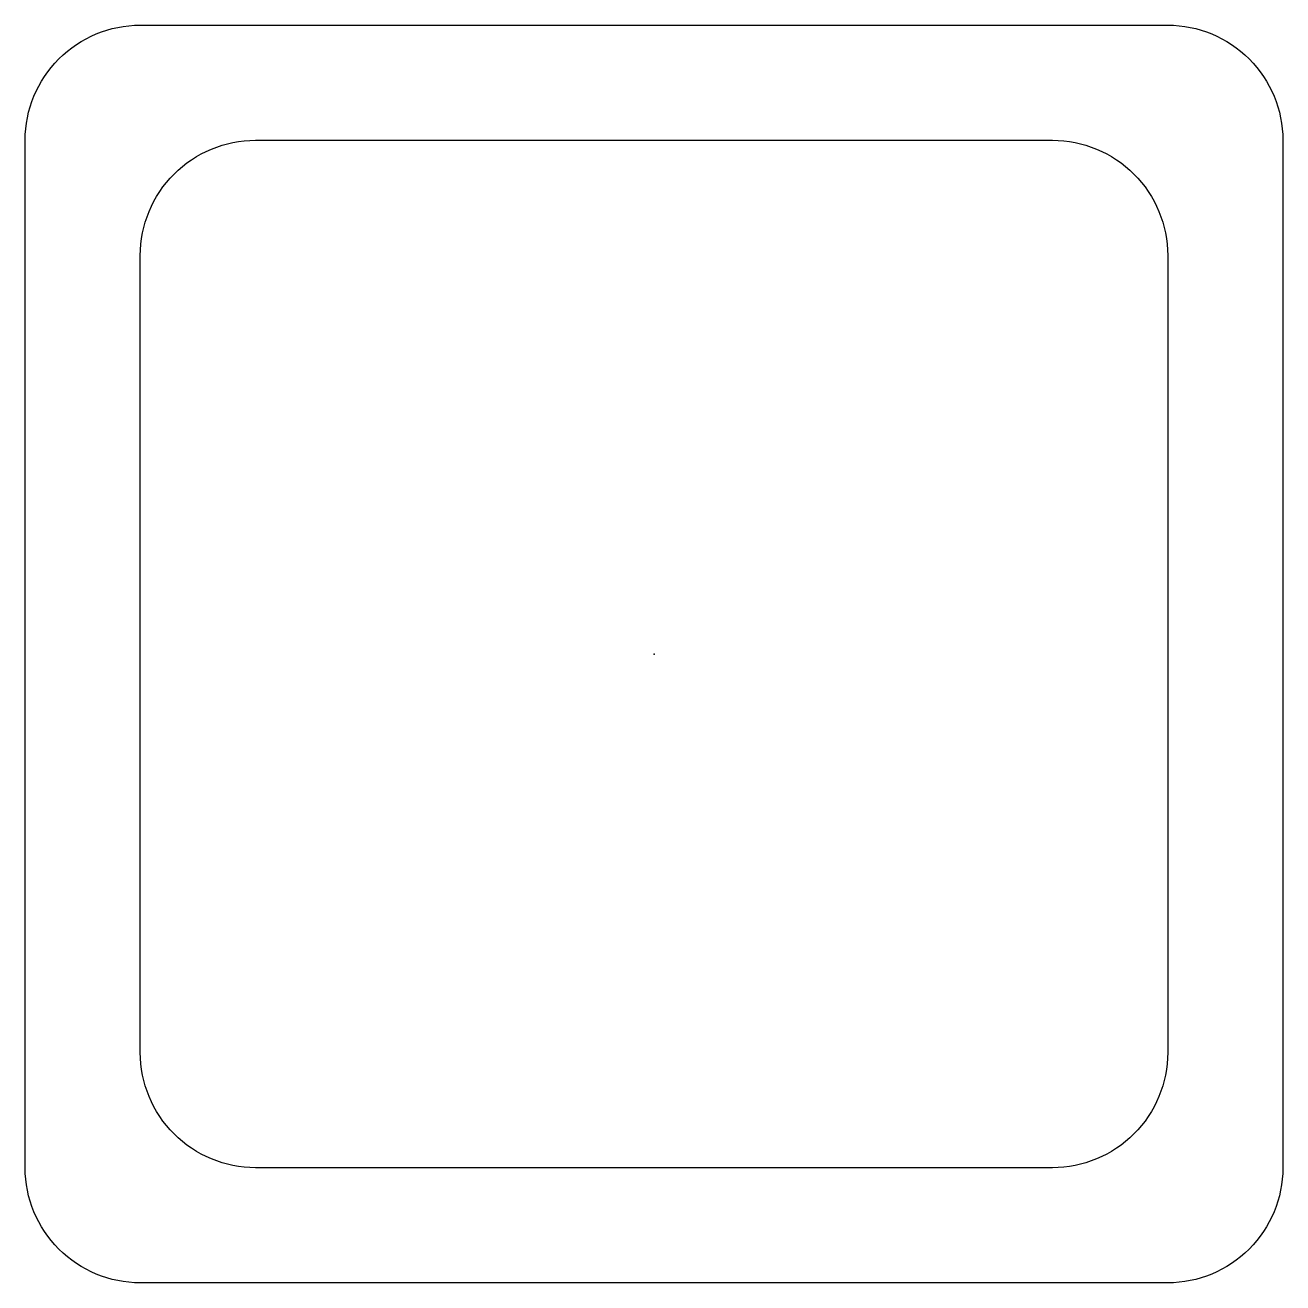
# Model space of a CAD drawing. Header units: inches. Extents: x -1.36 to 1.36, y -1.36 to 1.36.
import ezdxf

# ---------------------------------------------------------------- set-up
doc = ezdxf.new("R2010")
doc.units = ezdxf.units.IN
doc.layers.get('0').update_dxf_attribs({"linetype": 'CONTINUOUS'})

msp = doc.modelspace()

# ---------------------------------------------------------------- linework, layer by layer
for points in [[(1.115, -1.365), (-1.115, -1.365, -0.414214), (-1.365, -1.115), (-1.365, 1.115, -0.414214), (-1.115, 1.365), (1.115, 1.365, -0.414214), (1.365, 1.115), (1.365, -1.115, -0.414214)], [(-0.865, 1.115), (0.865, 1.115, -0.414214), (1.115, 0.865), (1.115, -0.865, -0.414214), (0.865, -1.115), (-0.865, -1.115, -0.414214), (-1.115, -0.865), (-1.115, 0.865, -0.414214)]]:
    msp.add_lwpolyline(points, format="xyb", close=True)
msp.add_point((0, 0))
msp.add_point((0, 0))

doc.saveas('drawing.dxf')
